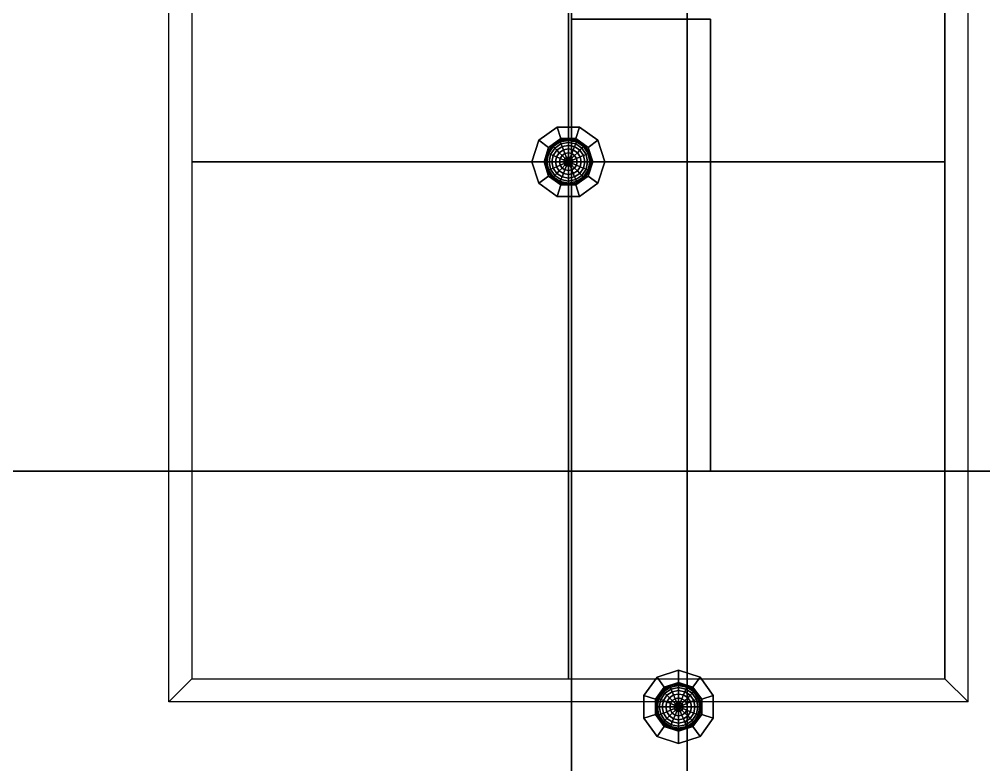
# Model space of a CAD drawing. Header units: millimetres. Extents: x 116.8 to 135.8, y -35.1 to -13.1.
# Drawn here: x 120.151 to 122.233, y -33.274 to -31.665 of the extents above; entities that cross this region are included whole.
import ezdxf

# ---------------------------------------------------------------- set-up
doc = ezdxf.new("R2010")
doc.units = ezdxf.units.MM
for name, color, linetype in [('controsoffitto', 41, 'Continuous'), ('cromato', 251, 'Continuous'), ('lampada', 2, 'Continuous'), ('pavimento_esterno', 2, 'Continuous'), ('pavimento_terrazza', 7, 'Continuous'), ('pergola', 23, 'Continuous'), ('soffitto', 41, 'Continuous')]:
    doc.layers.add(name, color=color, linetype=linetype)

msp = doc.modelspace()

# ---------------------------------------------------------------- linework, layer by layer
at = {"layer": 'controsoffitto'}
for points in [[(120.4737, -28.5751, 2.7), (120.5237, -28.6251, 2.6), (120.5237, -33.0882, 2.6), (120.4737, -33.1382, 2.7)], [(122.1991, -28.5751, 2.7), (122.1491, -28.6251, 2.6), (122.1491, -33.0882, 2.6), (122.1991, -33.1382, 2.7)], [(121.3364, -31.9724, 2.6), (121.3364, -30.8566, 2.6), (120.5237, -30.8566, 2.6), (120.5237, -31.9724, 2.6)], [(122.1491, -31.9724, 2.6), (122.1491, -30.8566, 2.6), (121.3364, -30.8566, 2.6), (121.3364, -31.9724, 2.6)], [(121.3364, -33.0882, 2.6), (121.3364, -31.9724, 2.6), (120.5237, -31.9724, 2.6), (120.5237, -33.0882, 2.6)], [(122.1491, -33.0882, 2.6), (122.1491, -31.9724, 2.6), (121.3364, -31.9724, 2.6), (121.3364, -33.0882, 2.6)], [(120.4737, -33.1382, 2.7), (120.5237, -33.0882, 2.6), (122.1491, -33.0882, 2.6), (122.1991, -33.1382, 2.7)]]:
    msp.add_3dface(points, dxfattribs=at)
at = {"layer": 'cromato'}
for points in [[(121.2938, -31.9415, 2.6), (121.2725, -31.9261, 2.6), (121.312, -31.8974, 2.6), (121.3201, -31.9224, 2.6)], [(121.3201, -31.9224, 2.575), (121.312, -31.8974, 2.575), (121.2725, -31.9261, 2.575), (121.2938, -31.9415, 2.575)], [(121.312, -31.8974, 2.6), (121.2725, -31.9261, 2.6), (121.2725, -31.9261, 2.575), (121.312, -31.8974, 2.575)], [(121.3201, -31.9224, 2.6), (121.312, -31.8974, 2.6), (121.3607, -31.8974, 2.6), (121.3526, -31.9224, 2.6)], [(121.3526, -31.9224, 2.575), (121.3607, -31.8974, 2.575), (121.312, -31.8974, 2.575), (121.3201, -31.9224, 2.575)], [(121.3607, -31.8974, 2.6), (121.312, -31.8974, 2.6), (121.312, -31.8974, 2.575), (121.3607, -31.8974, 2.575)], [(121.3201, -31.9224, 2.6), (121.312, -31.8974, 2.6), (121.312, -31.8974, 2.575), (121.3201, -31.9224, 2.575)], [(121.3789, -31.9415, 2.6), (121.4001, -31.9261, 2.6), (121.3607, -31.8974, 2.6), (121.3526, -31.9224, 2.6)], [(121.3526, -31.9224, 2.575), (121.3607, -31.8974, 2.575), (121.4001, -31.9261, 2.575), (121.3789, -31.9415, 2.575)], [(121.3526, -31.9224, 2.6), (121.3607, -31.8974, 2.6), (121.3607, -31.8974, 2.575), (121.3526, -31.9224, 2.575)], [(121.3607, -31.8974, 2.6), (121.4001, -31.9261, 2.6), (121.4001, -31.9261, 2.575), (121.3607, -31.8974, 2.575)], [(121.2838, -31.9724, 2.6), (121.2575, -31.9724, 2.6), (121.2725, -31.9261, 2.6), (121.2938, -31.9415, 2.6)], [(121.2938, -31.9415, 2.575), (121.2725, -31.9261, 2.575), (121.2575, -31.9724, 2.575), (121.2838, -31.9724, 2.575)], [(121.2725, -31.9261, 2.6), (121.2575, -31.9724, 2.6), (121.2575, -31.9724, 2.575), (121.2725, -31.9261, 2.575)], [(121.2938, -31.9415, 2.6), (121.2725, -31.9261, 2.6), (121.2725, -31.9261, 2.575), (121.2938, -31.9415, 2.575)], [(121.2938, -31.9415, 2.575), (121.3201, -31.9224, 2.575), (121.3201, -31.9224, 2.6), (121.2938, -31.9415, 2.6)], [(121.3201, -31.9224, 2.575), (121.3526, -31.9224, 2.575), (121.3526, -31.9224, 2.6), (121.3201, -31.9224, 2.6)], [(121.3789, -31.9415, 2.575), (121.3526, -31.9224, 2.575), (121.3526, -31.9224, 2.6), (121.3789, -31.9415, 2.6)], [(121.3889, -31.9724, 2.6), (121.4152, -31.9724, 2.6), (121.4001, -31.9261, 2.6), (121.3789, -31.9415, 2.6)], [(121.3789, -31.9415, 2.575), (121.4001, -31.9261, 2.575), (121.4152, -31.9724, 2.575), (121.3889, -31.9724, 2.575)], [(121.4001, -31.9261, 2.6), (121.3789, -31.9415, 2.6), (121.3789, -31.9415, 2.575), (121.4001, -31.9261, 2.575)], [(121.4001, -31.9261, 2.6), (121.4152, -31.9724, 2.6), (121.4152, -31.9724, 2.575), (121.4001, -31.9261, 2.575)], [(121.2838, -31.9724, 2.575), (121.2938, -31.9415, 2.575), (121.2938, -31.9415, 2.6), (121.2838, -31.9724, 2.6)], [(121.3889, -31.9724, 2.575), (121.3789, -31.9415, 2.575), (121.3789, -31.9415, 2.6), (121.3889, -31.9724, 2.6)], [(121.2938, -32.0033, 2.6), (121.2725, -32.0188, 2.6), (121.2575, -31.9724, 2.6), (121.2838, -31.9724, 2.6)], [(121.2838, -31.9724, 2.575), (121.2575, -31.9724, 2.575), (121.2725, -32.0188, 2.575), (121.2938, -32.0033, 2.575)], [(121.2838, -31.9724, 2.6), (121.2575, -31.9724, 2.6), (121.2575, -31.9724, 2.575), (121.2838, -31.9724, 2.575)], [(121.2575, -31.9724, 2.6), (121.2725, -32.0188, 2.6), (121.2725, -32.0188, 2.575), (121.2575, -31.9724, 2.575)], [(121.2938, -32.0033, 2.575), (121.2838, -31.9724, 2.575), (121.2838, -31.9724, 2.6), (121.2938, -32.0033, 2.6)], [(121.3789, -32.0033, 2.6), (121.4001, -32.0188, 2.6), (121.4152, -31.9724, 2.6), (121.3889, -31.9724, 2.6)], [(121.3889, -31.9724, 2.575), (121.4152, -31.9724, 2.575), (121.4001, -32.0188, 2.575), (121.3789, -32.0033, 2.575)], [(121.3789, -32.0033, 2.575), (121.3889, -31.9724, 2.575), (121.3889, -31.9724, 2.6), (121.3789, -32.0033, 2.6)], [(121.4152, -31.9724, 2.6), (121.3889, -31.9724, 2.6), (121.3889, -31.9724, 2.575), (121.4152, -31.9724, 2.575)], [(121.4152, -31.9724, 2.6), (121.4001, -32.0188, 2.6), (121.4001, -32.0188, 2.575), (121.4152, -31.9724, 2.575)], [(121.2725, -32.0188, 2.6), (121.2938, -32.0033, 2.6), (121.2938, -32.0033, 2.575), (121.2725, -32.0188, 2.575)], [(121.3201, -32.0224, 2.6), (121.312, -32.0474, 2.6), (121.2725, -32.0188, 2.6), (121.2938, -32.0033, 2.6)], [(121.2938, -32.0033, 2.575), (121.2725, -32.0188, 2.575), (121.312, -32.0474, 2.575), (121.3201, -32.0224, 2.575)], [(121.2938, -32.0033, 2.6), (121.2725, -32.0188, 2.6), (121.2725, -32.0188, 2.575), (121.2938, -32.0033, 2.575)], [(121.2725, -32.0188, 2.6), (121.312, -32.0474, 2.6), (121.312, -32.0474, 2.575), (121.2725, -32.0188, 2.575)], [(121.3201, -32.0224, 2.575), (121.2938, -32.0033, 2.575), (121.2938, -32.0033, 2.6), (121.3201, -32.0224, 2.6)], [(121.3526, -32.0224, 2.6), (121.3607, -32.0474, 2.6), (121.4001, -32.0188, 2.6), (121.3789, -32.0033, 2.6)], [(121.3789, -32.0033, 2.575), (121.4001, -32.0188, 2.575), (121.3607, -32.0474, 2.575), (121.3526, -32.0224, 2.575)], [(121.3526, -32.0224, 2.575), (121.3789, -32.0033, 2.575), (121.3789, -32.0033, 2.6), (121.3526, -32.0224, 2.6)], [(121.4001, -32.0188, 2.6), (121.3607, -32.0474, 2.6), (121.3607, -32.0474, 2.575), (121.4001, -32.0188, 2.575)], [(121.3789, -32.0033, 2.6), (121.4001, -32.0188, 2.6), (121.4001, -32.0188, 2.575), (121.3789, -32.0033, 2.575)], [(121.3201, -32.0224, 2.6), (121.312, -32.0474, 2.6), (121.3607, -32.0474, 2.6), (121.3526, -32.0224, 2.6)], [(121.3526, -32.0224, 2.575), (121.3607, -32.0474, 2.575), (121.312, -32.0474, 2.575), (121.3201, -32.0224, 2.575)], [(121.312, -32.0474, 2.6), (121.3201, -32.0224, 2.6), (121.3201, -32.0224, 2.575), (121.312, -32.0474, 2.575)], [(121.3201, -32.0224, 2.575), (121.3526, -32.0224, 2.575), (121.3526, -32.0224, 2.6), (121.3201, -32.0224, 2.6)], [(121.3607, -32.0474, 2.6), (121.3526, -32.0224, 2.6), (121.3526, -32.0224, 2.575), (121.3607, -32.0474, 2.575)], [(121.3607, -32.0474, 2.6), (121.312, -32.0474, 2.6), (121.312, -32.0474, 2.575), (121.3607, -32.0474, 2.575)], [(121.5742, -33.0964, 5.7), (121.5742, -33.0701, 5.7), (121.5279, -33.0852, 5.7), (121.5433, -33.1064, 5.7)], [(121.5433, -33.1064, 5.675), (121.5279, -33.0852, 5.675), (121.5742, -33.0701, 5.675), (121.5742, -33.0964, 5.675)], [(121.5279, -33.0852, 5.7), (121.5742, -33.0701, 5.7), (121.5742, -33.0701, 5.675), (121.5279, -33.0852, 5.675)], [(121.6051, -33.1064, 5.7), (121.6206, -33.0852, 5.7), (121.5742, -33.0701, 5.7), (121.5742, -33.0964, 5.7)], [(121.5742, -33.0964, 5.675), (121.5742, -33.0701, 5.675), (121.6206, -33.0852, 5.675), (121.6051, -33.1064, 5.675)], [(121.5742, -33.0964, 5.7), (121.5742, -33.0701, 5.7), (121.5742, -33.0701, 5.675), (121.5742, -33.0964, 5.675)], [(121.5742, -33.0701, 5.7), (121.6206, -33.0852, 5.7), (121.6206, -33.0852, 5.675), (121.5742, -33.0701, 5.675)], [(121.5742, -33.0701, 5.7), (121.5742, -33.0964, 5.7), (121.5742, -33.0964, 5.675), (121.5742, -33.0701, 5.675)], [(121.5433, -33.1064, 5.7), (121.5279, -33.0852, 5.7), (121.4992, -33.1246, 5.7), (121.5242, -33.1327, 5.7)], [(121.5242, -33.1327, 5.675), (121.4992, -33.1246, 5.675), (121.5279, -33.0852, 5.675), (121.5433, -33.1064, 5.675)], [(121.4992, -33.1246, 5.7), (121.5279, -33.0852, 5.7), (121.5279, -33.0852, 5.675), (121.4992, -33.1246, 5.675)], [(121.5279, -33.0852, 5.7), (121.5433, -33.1064, 5.7), (121.5433, -33.1064, 5.675), (121.5279, -33.0852, 5.675)], [(121.5742, -33.0964, 5.675), (121.5433, -33.1064, 5.675), (121.5433, -33.1064, 5.7), (121.5742, -33.0964, 5.7)], [(121.6051, -33.1064, 5.675), (121.5742, -33.0964, 5.675), (121.5742, -33.0964, 5.7), (121.6051, -33.1064, 5.7)], [(121.6242, -33.1327, 5.7), (121.6492, -33.1246, 5.7), (121.6206, -33.0852, 5.7), (121.6051, -33.1064, 5.7)], [(121.6051, -33.1064, 5.675), (121.6206, -33.0852, 5.675), (121.6492, -33.1246, 5.675), (121.6242, -33.1327, 5.675)], [(121.6051, -33.1064, 5.7), (121.6206, -33.0852, 5.7), (121.6206, -33.0852, 5.675), (121.6051, -33.1064, 5.675)], [(121.6206, -33.0852, 5.7), (121.6492, -33.1246, 5.7), (121.6492, -33.1246, 5.675), (121.6206, -33.0852, 5.675)], [(121.5433, -33.1064, 5.675), (121.5242, -33.1327, 5.675), (121.5242, -33.1327, 5.7), (121.5433, -33.1064, 5.7)], [(121.6242, -33.1327, 5.675), (121.6051, -33.1064, 5.675), (121.6051, -33.1064, 5.7), (121.6242, -33.1327, 5.7)], [(121.5242, -33.1652, 5.7), (121.4992, -33.1733, 5.7), (121.4992, -33.1246, 5.7), (121.5242, -33.1327, 5.7)], [(121.5242, -33.1327, 5.675), (121.4992, -33.1246, 5.675), (121.4992, -33.1733, 5.675), (121.5242, -33.1652, 5.675)], [(121.5242, -33.1327, 5.7), (121.4992, -33.1246, 5.7), (121.4992, -33.1246, 5.675), (121.5242, -33.1327, 5.675)], [(121.4992, -33.1246, 5.7), (121.4992, -33.1733, 5.7), (121.4992, -33.1733, 5.675), (121.4992, -33.1246, 5.675)], [(121.5242, -33.1652, 5.675), (121.5242, -33.1327, 5.675), (121.5242, -33.1327, 5.7), (121.5242, -33.1652, 5.7)], [(121.6242, -33.1652, 5.7), (121.6492, -33.1733, 5.7), (121.6492, -33.1246, 5.7), (121.6242, -33.1327, 5.7)], [(121.6242, -33.1327, 5.675), (121.6492, -33.1246, 5.675), (121.6492, -33.1733, 5.675), (121.6242, -33.1652, 5.675)], [(121.6492, -33.1246, 5.7), (121.6242, -33.1327, 5.7), (121.6242, -33.1327, 5.675), (121.6492, -33.1246, 5.675)], [(121.6242, -33.1652, 5.675), (121.6242, -33.1327, 5.675), (121.6242, -33.1327, 5.7), (121.6242, -33.1652, 5.7)], [(121.6492, -33.1246, 5.7), (121.6492, -33.1733, 5.7), (121.6492, -33.1733, 5.675), (121.6492, -33.1246, 5.675)], [(121.5433, -33.1915, 5.7), (121.5279, -33.2127, 5.7), (121.4992, -33.1733, 5.7), (121.5242, -33.1652, 5.7)], [(121.5242, -33.1652, 5.675), (121.4992, -33.1733, 5.675), (121.5279, -33.2127, 5.675), (121.5433, -33.1915, 5.675)], [(121.5242, -33.1652, 5.7), (121.4992, -33.1733, 5.7), (121.4992, -33.1733, 5.675), (121.5242, -33.1652, 5.675)], [(121.5433, -33.1915, 5.675), (121.5242, -33.1652, 5.675), (121.5242, -33.1652, 5.7), (121.5433, -33.1915, 5.7)], [(121.6242, -33.1652, 5.7), (121.6492, -33.1733, 5.7), (121.6206, -33.2127, 5.7), (121.6051, -33.1915, 5.7)], [(121.6051, -33.1915, 5.675), (121.6206, -33.2127, 5.675), (121.6492, -33.1733, 5.675), (121.6242, -33.1652, 5.675)], [(121.6242, -33.1652, 5.675), (121.6051, -33.1915, 5.675), (121.6051, -33.1915, 5.7), (121.6242, -33.1652, 5.7)], [(121.6492, -33.1733, 5.7), (121.6242, -33.1652, 5.7), (121.6242, -33.1652, 5.675), (121.6492, -33.1733, 5.675)], [(121.4992, -33.1733, 5.7), (121.5279, -33.2127, 5.7), (121.5279, -33.2127, 5.675), (121.4992, -33.1733, 5.675)], [(121.6206, -33.2127, 5.7), (121.6492, -33.1733, 5.7), (121.6492, -33.1733, 5.675), (121.6206, -33.2127, 5.675)], [(121.5742, -33.2015, 5.7), (121.5742, -33.2278, 5.7), (121.5279, -33.2127, 5.7), (121.5433, -33.1915, 5.7)], [(121.5433, -33.1915, 5.675), (121.5279, -33.2127, 5.675), (121.5742, -33.2278, 5.675), (121.5742, -33.2015, 5.675)], [(121.5433, -33.1915, 5.7), (121.5279, -33.2127, 5.7), (121.5279, -33.2127, 5.675), (121.5433, -33.1915, 5.675)], [(121.5742, -33.2015, 5.675), (121.5433, -33.1915, 5.675), (121.5433, -33.1915, 5.7), (121.5742, -33.2015, 5.7)], [(121.6051, -33.1915, 5.7), (121.6206, -33.2127, 5.7), (121.5742, -33.2278, 5.7), (121.5742, -33.2015, 5.7)], [(121.5742, -33.2015, 5.675), (121.5742, -33.2278, 5.675), (121.6206, -33.2127, 5.675), (121.6051, -33.1915, 5.675)], [(121.6051, -33.1915, 5.675), (121.5742, -33.2015, 5.675), (121.5742, -33.2015, 5.7), (121.6051, -33.1915, 5.7)], [(121.5742, -33.2278, 5.7), (121.5742, -33.2015, 5.7), (121.5742, -33.2015, 5.675), (121.5742, -33.2278, 5.675)], [(121.5742, -33.2015, 5.7), (121.5742, -33.2278, 5.7), (121.5742, -33.2278, 5.675), (121.5742, -33.2015, 5.675)], [(121.6051, -33.1915, 5.7), (121.6206, -33.2127, 5.7), (121.6206, -33.2127, 5.675), (121.6051, -33.1915, 5.675)], [(121.5279, -33.2127, 5.7), (121.5742, -33.2278, 5.7), (121.5742, -33.2278, 5.675), (121.5279, -33.2127, 5.675)], [(121.5742, -33.2278, 5.7), (121.6206, -33.2127, 5.7), (121.6206, -33.2127, 5.675), (121.5742, -33.2278, 5.675)]]:
    msp.add_3dface(points, dxfattribs=at)
at = {"layer": 'lampada'}
for points in [[(121.291, -31.9536, 2.5652), (121.3017, -31.9377, 2.5652), (121.301, -31.9371, 2.575), (121.2901, -31.9533, 2.575)], [(121.3017, -31.9377, 2.5652), (121.3176, -31.9271, 2.5652), (121.3172, -31.9262, 2.575), (121.301, -31.9371, 2.575)], [(121.3037, -31.9398, 2.5559), (121.3187, -31.9297, 2.5559), (121.3176, -31.9271, 2.5652), (121.3017, -31.9377, 2.5652)], [(121.3069, -31.943, 2.5472), (121.3204, -31.934, 2.5472), (121.3187, -31.9297, 2.5559), (121.3037, -31.9398, 2.5559)], [(121.3113, -31.9474, 2.5396), (121.3228, -31.9398, 2.5396), (121.3204, -31.934, 2.5472), (121.3069, -31.943, 2.5472)], [(121.3176, -31.9271, 2.5652), (121.3363, -31.9234, 2.5652), (121.3363, -31.9224, 2.575), (121.3172, -31.9262, 2.575)], [(121.3187, -31.9297, 2.5559), (121.3363, -31.9262, 2.5559), (121.3363, -31.9234, 2.5652), (121.3176, -31.9271, 2.5652)], [(121.3204, -31.934, 2.5472), (121.3363, -31.9308, 2.5472), (121.3363, -31.9262, 2.5559), (121.3187, -31.9297, 2.5559)], [(121.3228, -31.9398, 2.5396), (121.3363, -31.9371, 2.5396), (121.3363, -31.9308, 2.5472), (121.3204, -31.934, 2.5472)], [(121.3257, -31.9468, 2.5334), (121.3363, -31.9446, 2.5334), (121.3363, -31.9371, 2.5396), (121.3228, -31.9398, 2.5396)], [(121.3363, -31.9234, 2.5652), (121.3551, -31.9271, 2.5652), (121.3555, -31.9262, 2.575), (121.3363, -31.9224, 2.575)], [(121.3363, -31.9262, 2.5559), (121.354, -31.9297, 2.5559), (121.3551, -31.9271, 2.5652), (121.3363, -31.9234, 2.5652)], [(121.3363, -31.9308, 2.5472), (121.3522, -31.934, 2.5472), (121.354, -31.9297, 2.5559), (121.3363, -31.9262, 2.5559)], [(121.3363, -31.9371, 2.5396), (121.3499, -31.9398, 2.5396), (121.3522, -31.934, 2.5472), (121.3363, -31.9308, 2.5472)], [(121.3363, -31.9446, 2.5334), (121.347, -31.9468, 2.5334), (121.3499, -31.9398, 2.5396), (121.3363, -31.9371, 2.5396)], [(121.3499, -31.9398, 2.5396), (121.3613, -31.9474, 2.5396), (121.3657, -31.943, 2.5472), (121.3522, -31.934, 2.5472)], [(121.3522, -31.934, 2.5472), (121.3657, -31.943, 2.5472), (121.369, -31.9398, 2.5559), (121.354, -31.9297, 2.5559)], [(121.354, -31.9297, 2.5559), (121.369, -31.9398, 2.5559), (121.371, -31.9377, 2.5652), (121.3551, -31.9271, 2.5652)], [(121.3551, -31.9271, 2.5652), (121.371, -31.9377, 2.5652), (121.3717, -31.9371, 2.575), (121.3555, -31.9262, 2.575)], [(121.371, -31.9377, 2.5652), (121.3816, -31.9536, 2.5652), (121.3825, -31.9533, 2.575), (121.3717, -31.9371, 2.575)], [(121.2873, -31.9724, 2.5652), (121.291, -31.9536, 2.5652), (121.2901, -31.9533, 2.575), (121.2863, -31.9724, 2.575)], [(121.2901, -31.9724, 2.5559), (121.2937, -31.9547, 2.5559), (121.291, -31.9536, 2.5652), (121.2873, -31.9724, 2.5652)], [(121.2948, -31.9724, 2.5472), (121.2979, -31.9565, 2.5472), (121.2937, -31.9547, 2.5559), (121.2901, -31.9724, 2.5559)], [(121.2937, -31.9547, 2.5559), (121.3037, -31.9398, 2.5559), (121.3017, -31.9377, 2.5652), (121.291, -31.9536, 2.5652)], [(121.2979, -31.9565, 2.5472), (121.3069, -31.943, 2.5472), (121.3037, -31.9398, 2.5559), (121.2937, -31.9547, 2.5559)], [(121.301, -31.9724, 2.5396), (121.3037, -31.9589, 2.5396), (121.2979, -31.9565, 2.5472), (121.2948, -31.9724, 2.5472)], [(121.3037, -31.9589, 2.5396), (121.3113, -31.9474, 2.5396), (121.3069, -31.943, 2.5472), (121.2979, -31.9565, 2.5472)], [(121.3107, -31.9618, 2.5334), (121.3167, -31.9528, 2.5334), (121.3113, -31.9474, 2.5396), (121.3037, -31.9589, 2.5396)], [(121.3187, -31.9651, 2.5288), (121.3228, -31.9589, 2.5288), (121.3167, -31.9528, 2.5334), (121.3107, -31.9618, 2.5334)], [(121.3167, -31.9528, 2.5334), (121.3257, -31.9468, 2.5334), (121.3228, -31.9398, 2.5396), (121.3113, -31.9474, 2.5396)], [(121.3228, -31.9589, 2.5288), (121.329, -31.9547, 2.5288), (121.3257, -31.9468, 2.5334), (121.3167, -31.9528, 2.5334)], [(121.3294, -31.9655, 2.526), (121.3326, -31.9634, 2.526), (121.329, -31.9547, 2.5288), (121.3228, -31.9589, 2.5288)], [(121.329, -31.9547, 2.5288), (121.3363, -31.9533, 2.5288), (121.3363, -31.9446, 2.5334), (121.3257, -31.9468, 2.5334)], [(121.3326, -31.9634, 2.526), (121.3363, -31.9627, 2.526), (121.3363, -31.9533, 2.5288), (121.329, -31.9547, 2.5288)], [(121.3363, -31.9533, 2.5288), (121.3437, -31.9547, 2.5288), (121.347, -31.9468, 2.5334), (121.3363, -31.9446, 2.5334)], [(121.3363, -31.9627, 2.526), (121.3401, -31.9634, 2.526), (121.3437, -31.9547, 2.5288), (121.3363, -31.9533, 2.5288)], [(121.3401, -31.9634, 2.526), (121.3432, -31.9655, 2.526), (121.3499, -31.9589, 2.5288), (121.3437, -31.9547, 2.5288)], [(121.3437, -31.9547, 2.5288), (121.3499, -31.9589, 2.5288), (121.356, -31.9528, 2.5334), (121.347, -31.9468, 2.5334)], [(121.347, -31.9468, 2.5334), (121.356, -31.9528, 2.5334), (121.3613, -31.9474, 2.5396), (121.3499, -31.9398, 2.5396)], [(121.3499, -31.9589, 2.5288), (121.354, -31.9651, 2.5288), (121.362, -31.9618, 2.5334), (121.356, -31.9528, 2.5334)], [(121.356, -31.9528, 2.5334), (121.362, -31.9618, 2.5334), (121.369, -31.9589, 2.5396), (121.3613, -31.9474, 2.5396)], [(121.3613, -31.9474, 2.5396), (121.369, -31.9589, 2.5396), (121.3747, -31.9565, 2.5472), (121.3657, -31.943, 2.5472)], [(121.3657, -31.943, 2.5472), (121.3747, -31.9565, 2.5472), (121.379, -31.9547, 2.5559), (121.369, -31.9398, 2.5559)], [(121.369, -31.9398, 2.5559), (121.379, -31.9547, 2.5559), (121.3816, -31.9536, 2.5652), (121.371, -31.9377, 2.5652)], [(121.369, -31.9589, 2.5396), (121.3717, -31.9724, 2.5396), (121.3779, -31.9724, 2.5472), (121.3747, -31.9565, 2.5472)], [(121.3747, -31.9565, 2.5472), (121.3779, -31.9724, 2.5472), (121.3825, -31.9724, 2.5559), (121.379, -31.9547, 2.5559)], [(121.379, -31.9547, 2.5559), (121.3825, -31.9724, 2.5559), (121.3854, -31.9724, 2.5652), (121.3816, -31.9536, 2.5652)], [(121.3816, -31.9536, 2.5652), (121.3854, -31.9724, 2.5652), (121.3863, -31.9724, 2.575), (121.3825, -31.9533, 2.575)], [(121.291, -31.9912, 2.5652), (121.2873, -31.9724, 2.5652), (121.2863, -31.9724, 2.575), (121.2901, -31.9915, 2.575)], [(121.2937, -31.9901, 2.5559), (121.2901, -31.9724, 2.5559), (121.2873, -31.9724, 2.5652), (121.291, -31.9912, 2.5652)], [(121.2979, -31.9883, 2.5472), (121.2948, -31.9724, 2.5472), (121.2901, -31.9724, 2.5559), (121.2937, -31.9901, 2.5559)], [(121.3037, -31.9859, 2.5396), (121.301, -31.9724, 2.5396), (121.2948, -31.9724, 2.5472), (121.2979, -31.9883, 2.5472)], [(121.3086, -31.9724, 2.5334), (121.3107, -31.9618, 2.5334), (121.3037, -31.9589, 2.5396), (121.301, -31.9724, 2.5396)], [(121.3107, -31.983, 2.5334), (121.3086, -31.9724, 2.5334), (121.301, -31.9724, 2.5396), (121.3037, -31.9859, 2.5396)], [(121.3172, -31.9724, 2.5288), (121.3187, -31.9651, 2.5288), (121.3107, -31.9618, 2.5334), (121.3086, -31.9724, 2.5334)], [(121.3187, -31.9797, 2.5288), (121.3172, -31.9724, 2.5288), (121.3086, -31.9724, 2.5334), (121.3107, -31.983, 2.5334)], [(121.3266, -31.9724, 2.526), (121.3273, -31.9687, 2.526), (121.3187, -31.9651, 2.5288), (121.3172, -31.9724, 2.5288)], [(121.3273, -31.9761, 2.526), (121.3266, -31.9724, 2.526), (121.3172, -31.9724, 2.5288), (121.3187, -31.9797, 2.5288)], [(121.3273, -31.9687, 2.526), (121.3294, -31.9655, 2.526), (121.3228, -31.9589, 2.5288), (121.3187, -31.9651, 2.5288)], [(121.3294, -31.9793, 2.526), (121.3273, -31.9761, 2.526), (121.3187, -31.9797, 2.5288), (121.3228, -31.9859, 2.5288)], [(121.3363, -31.9724, 2.525), (121.3363, -31.9724, 2.525), (121.3273, -31.9687, 2.526), (121.3266, -31.9724, 2.526)], [(121.3363, -31.9724, 2.525), (121.3363, -31.9724, 2.525), (121.3266, -31.9724, 2.526), (121.3273, -31.9761, 2.526)], [(121.3363, -31.9724, 2.525), (121.3363, -31.9724, 2.525), (121.3294, -31.9655, 2.526), (121.3273, -31.9687, 2.526)], [(121.3363, -31.9724, 2.525), (121.3363, -31.9724, 2.525), (121.3273, -31.9761, 2.526), (121.3294, -31.9793, 2.526)], [(121.3363, -31.9724, 2.525), (121.3363, -31.9724, 2.525), (121.3326, -31.9634, 2.526), (121.3294, -31.9655, 2.526)], [(121.3363, -31.9724, 2.525), (121.3363, -31.9724, 2.525), (121.3294, -31.9793, 2.526), (121.3326, -31.9814, 2.526)], [(121.3363, -31.9724, 2.525), (121.3363, -31.9724, 2.525), (121.3363, -31.9627, 2.526), (121.3326, -31.9634, 2.526)], [(121.3363, -31.9724, 2.525), (121.3363, -31.9724, 2.525), (121.3326, -31.9814, 2.526), (121.3363, -31.9822, 2.526)], [(121.3363, -31.9724, 2.525), (121.3363, -31.9724, 2.525), (121.3401, -31.9634, 2.526), (121.3363, -31.9627, 2.526)], [(121.3363, -31.9724, 2.525), (121.3363, -31.9724, 2.525), (121.3432, -31.9655, 2.526), (121.3401, -31.9634, 2.526)], [(121.3363, -31.9724, 2.525), (121.3363, -31.9724, 2.525), (121.3453, -31.9687, 2.526), (121.3432, -31.9655, 2.526)], [(121.3363, -31.9724, 2.525), (121.3363, -31.9724, 2.525), (121.3461, -31.9724, 2.526), (121.3453, -31.9687, 2.526)], [(121.3363, -31.9724, 2.525), (121.3363, -31.9724, 2.525), (121.3453, -31.9761, 2.526), (121.3461, -31.9724, 2.526)], [(121.3363, -31.9724, 2.525), (121.3363, -31.9724, 2.525), (121.3432, -31.9793, 2.526), (121.3453, -31.9761, 2.526)], [(121.3363, -31.9724, 2.525), (121.3363, -31.9724, 2.525), (121.3401, -31.9814, 2.526), (121.3432, -31.9793, 2.526)], [(121.3363, -31.9724, 2.525), (121.3363, -31.9724, 2.525), (121.3363, -31.9822, 2.526), (121.3401, -31.9814, 2.526)], [(121.3432, -31.9655, 2.526), (121.3453, -31.9687, 2.526), (121.354, -31.9651, 2.5288), (121.3499, -31.9589, 2.5288)], [(121.3453, -31.9761, 2.526), (121.3432, -31.9793, 2.526), (121.3499, -31.9859, 2.5288), (121.354, -31.9797, 2.5288)], [(121.3453, -31.9687, 2.526), (121.3461, -31.9724, 2.526), (121.3555, -31.9724, 2.5288), (121.354, -31.9651, 2.5288)], [(121.3461, -31.9724, 2.526), (121.3453, -31.9761, 2.526), (121.354, -31.9797, 2.5288), (121.3555, -31.9724, 2.5288)], [(121.354, -31.9651, 2.5288), (121.3555, -31.9724, 2.5288), (121.3641, -31.9724, 2.5334), (121.362, -31.9618, 2.5334)], [(121.3555, -31.9724, 2.5288), (121.354, -31.9797, 2.5288), (121.362, -31.983, 2.5334), (121.3641, -31.9724, 2.5334)], [(121.362, -31.9618, 2.5334), (121.3641, -31.9724, 2.5334), (121.3717, -31.9724, 2.5396), (121.369, -31.9589, 2.5396)], [(121.3641, -31.9724, 2.5334), (121.362, -31.983, 2.5334), (121.369, -31.9859, 2.5396), (121.3717, -31.9724, 2.5396)], [(121.3717, -31.9724, 2.5396), (121.369, -31.9859, 2.5396), (121.3747, -31.9883, 2.5472), (121.3779, -31.9724, 2.5472)], [(121.3779, -31.9724, 2.5472), (121.3747, -31.9883, 2.5472), (121.379, -31.9901, 2.5559), (121.3825, -31.9724, 2.5559)], [(121.3825, -31.9724, 2.5559), (121.379, -31.9901, 2.5559), (121.3816, -31.9912, 2.5652), (121.3854, -31.9724, 2.5652)], [(121.3854, -31.9724, 2.5652), (121.3816, -31.9912, 2.5652), (121.3825, -31.9915, 2.575), (121.3863, -31.9724, 2.575)], [(121.3017, -32.0071, 2.5652), (121.291, -31.9912, 2.5652), (121.2901, -31.9915, 2.575), (121.301, -32.0078, 2.575)], [(121.3037, -32.0051, 2.5559), (121.2937, -31.9901, 2.5559), (121.291, -31.9912, 2.5652), (121.3017, -32.0071, 2.5652)], [(121.3069, -32.0018, 2.5472), (121.2979, -31.9883, 2.5472), (121.2937, -31.9901, 2.5559), (121.3037, -32.0051, 2.5559)], [(121.3113, -31.9974, 2.5396), (121.3037, -31.9859, 2.5396), (121.2979, -31.9883, 2.5472), (121.3069, -32.0018, 2.5472)], [(121.3167, -31.9921, 2.5334), (121.3107, -31.983, 2.5334), (121.3037, -31.9859, 2.5396), (121.3113, -31.9974, 2.5396)], [(121.3228, -32.0051, 2.5396), (121.3113, -31.9974, 2.5396), (121.3069, -32.0018, 2.5472), (121.3204, -32.0108, 2.5472)], [(121.3228, -31.9859, 2.5288), (121.3187, -31.9797, 2.5288), (121.3107, -31.983, 2.5334), (121.3167, -31.9921, 2.5334)], [(121.3257, -31.9981, 2.5334), (121.3167, -31.9921, 2.5334), (121.3113, -31.9974, 2.5396), (121.3228, -32.0051, 2.5396)], [(121.329, -31.9901, 2.5288), (121.3228, -31.9859, 2.5288), (121.3167, -31.9921, 2.5334), (121.3257, -31.9981, 2.5334)], [(121.3326, -31.9814, 2.526), (121.3294, -31.9793, 2.526), (121.3228, -31.9859, 2.5288), (121.329, -31.9901, 2.5288)], [(121.3363, -32.0002, 2.5334), (121.3257, -31.9981, 2.5334), (121.3228, -32.0051, 2.5396), (121.3363, -32.0078, 2.5396)], [(121.3363, -31.9915, 2.5288), (121.329, -31.9901, 2.5288), (121.3257, -31.9981, 2.5334), (121.3363, -32.0002, 2.5334)], [(121.3363, -31.9822, 2.526), (121.3326, -31.9814, 2.526), (121.329, -31.9901, 2.5288), (121.3363, -31.9915, 2.5288)], [(121.3401, -31.9814, 2.526), (121.3363, -31.9822, 2.526), (121.3363, -31.9915, 2.5288), (121.3437, -31.9901, 2.5288)], [(121.3437, -31.9901, 2.5288), (121.3363, -31.9915, 2.5288), (121.3363, -32.0002, 2.5334), (121.347, -31.9981, 2.5334)], [(121.347, -31.9981, 2.5334), (121.3363, -32.0002, 2.5334), (121.3363, -32.0078, 2.5396), (121.3499, -32.0051, 2.5396)], [(121.3432, -31.9793, 2.526), (121.3401, -31.9814, 2.526), (121.3437, -31.9901, 2.5288), (121.3499, -31.9859, 2.5288)], [(121.3499, -31.9859, 2.5288), (121.3437, -31.9901, 2.5288), (121.347, -31.9981, 2.5334), (121.356, -31.9921, 2.5334)], [(121.356, -31.9921, 2.5334), (121.347, -31.9981, 2.5334), (121.3499, -32.0051, 2.5396), (121.3613, -31.9974, 2.5396)], [(121.354, -31.9797, 2.5288), (121.3499, -31.9859, 2.5288), (121.356, -31.9921, 2.5334), (121.362, -31.983, 2.5334)], [(121.3613, -31.9974, 2.5396), (121.3499, -32.0051, 2.5396), (121.3522, -32.0108, 2.5472), (121.3657, -32.0018, 2.5472)], [(121.362, -31.983, 2.5334), (121.356, -31.9921, 2.5334), (121.3613, -31.9974, 2.5396), (121.369, -31.9859, 2.5396)], [(121.369, -31.9859, 2.5396), (121.3613, -31.9974, 2.5396), (121.3657, -32.0018, 2.5472), (121.3747, -31.9883, 2.5472)], [(121.3747, -31.9883, 2.5472), (121.3657, -32.0018, 2.5472), (121.369, -32.0051, 2.5559), (121.379, -31.9901, 2.5559)], [(121.379, -31.9901, 2.5559), (121.369, -32.0051, 2.5559), (121.371, -32.0071, 2.5652), (121.3816, -31.9912, 2.5652)], [(121.3816, -31.9912, 2.5652), (121.371, -32.0071, 2.5652), (121.3717, -32.0078, 2.575), (121.3825, -31.9915, 2.575)], [(121.3176, -32.0177, 2.5652), (121.3017, -32.0071, 2.5652), (121.301, -32.0078, 2.575), (121.3172, -32.0186, 2.575)], [(121.3187, -32.0151, 2.5559), (121.3037, -32.0051, 2.5559), (121.3017, -32.0071, 2.5652), (121.3176, -32.0177, 2.5652)], [(121.3204, -32.0108, 2.5472), (121.3069, -32.0018, 2.5472), (121.3037, -32.0051, 2.5559), (121.3187, -32.0151, 2.5559)], [(121.3363, -32.0215, 2.5652), (121.3176, -32.0177, 2.5652), (121.3172, -32.0186, 2.575), (121.3363, -32.0224, 2.575)], [(121.3363, -32.0186, 2.5559), (121.3187, -32.0151, 2.5559), (121.3176, -32.0177, 2.5652), (121.3363, -32.0215, 2.5652)], [(121.3363, -32.014, 2.5472), (121.3204, -32.0108, 2.5472), (121.3187, -32.0151, 2.5559), (121.3363, -32.0186, 2.5559)], [(121.3363, -32.0078, 2.5396), (121.3228, -32.0051, 2.5396), (121.3204, -32.0108, 2.5472), (121.3363, -32.014, 2.5472)], [(121.3499, -32.0051, 2.5396), (121.3363, -32.0078, 2.5396), (121.3363, -32.014, 2.5472), (121.3522, -32.0108, 2.5472)], [(121.3522, -32.0108, 2.5472), (121.3363, -32.014, 2.5472), (121.3363, -32.0186, 2.5559), (121.354, -32.0151, 2.5559)], [(121.354, -32.0151, 2.5559), (121.3363, -32.0186, 2.5559), (121.3363, -32.0215, 2.5652), (121.3551, -32.0177, 2.5652)], [(121.3551, -32.0177, 2.5652), (121.3363, -32.0215, 2.5652), (121.3363, -32.0224, 2.575), (121.3555, -32.0186, 2.575)], [(121.3657, -32.0018, 2.5472), (121.3522, -32.0108, 2.5472), (121.354, -32.0151, 2.5559), (121.369, -32.0051, 2.5559)], [(121.369, -32.0051, 2.5559), (121.354, -32.0151, 2.5559), (121.3551, -32.0177, 2.5652), (121.371, -32.0071, 2.5652)], [(121.371, -32.0071, 2.5652), (121.3551, -32.0177, 2.5652), (121.3555, -32.0186, 2.575), (121.3717, -32.0078, 2.575)], [(121.5396, -33.1143, 5.6652), (121.5555, -33.1036, 5.6652), (121.5551, -33.1028, 5.675), (121.5389, -33.1136, 5.675)], [(121.5555, -33.1036, 5.6652), (121.5742, -33.0999, 5.6652), (121.5742, -33.0989, 5.675), (121.5551, -33.1028, 5.675)], [(121.5566, -33.1063, 5.6559), (121.5742, -33.1028, 5.6559), (121.5742, -33.0999, 5.6652), (121.5555, -33.1036, 5.6652)], [(121.5583, -33.1105, 5.6472), (121.5742, -33.1074, 5.6472), (121.5742, -33.1028, 5.6559), (121.5566, -33.1063, 5.6559)], [(121.5742, -33.0999, 5.6652), (121.593, -33.1036, 5.6652), (121.5934, -33.1028, 5.675), (121.5742, -33.0989, 5.675)], [(121.5742, -33.1028, 5.6559), (121.5919, -33.1063, 5.6559), (121.593, -33.1036, 5.6652), (121.5742, -33.0999, 5.6652)], [(121.5742, -33.1074, 5.6472), (121.5902, -33.1105, 5.6472), (121.5919, -33.1063, 5.6559), (121.5742, -33.1028, 5.6559)], [(121.593, -33.1036, 5.6652), (121.6089, -33.1143, 5.6652), (121.6096, -33.1136, 5.675), (121.5934, -33.1028, 5.675)], [(121.5289, -33.1302, 5.6652), (121.5396, -33.1143, 5.6652), (121.5389, -33.1136, 5.675), (121.528, -33.1298, 5.675)], [(121.5316, -33.1313, 5.6559), (121.5416, -33.1163, 5.6559), (121.5396, -33.1143, 5.6652), (121.5289, -33.1302, 5.6652)], [(121.5358, -33.133, 5.6472), (121.5448, -33.1196, 5.6472), (121.5416, -33.1163, 5.6559), (121.5316, -33.1313, 5.6559)], [(121.5416, -33.1354, 5.6396), (121.5492, -33.1239, 5.6396), (121.5448, -33.1196, 5.6472), (121.5358, -33.133, 5.6472)], [(121.5416, -33.1163, 5.6559), (121.5566, -33.1063, 5.6559), (121.5555, -33.1036, 5.6652), (121.5396, -33.1143, 5.6652)], [(121.5448, -33.1196, 5.6472), (121.5583, -33.1105, 5.6472), (121.5566, -33.1063, 5.6559), (121.5416, -33.1163, 5.6559)], [(121.5486, -33.1383, 5.6334), (121.5546, -33.1293, 5.6334), (121.5492, -33.1239, 5.6396), (121.5416, -33.1354, 5.6396)], [(121.5492, -33.1239, 5.6396), (121.5607, -33.1163, 5.6396), (121.5583, -33.1105, 5.6472), (121.5448, -33.1196, 5.6472)], [(121.5546, -33.1293, 5.6334), (121.5636, -33.1233, 5.6334), (121.5607, -33.1163, 5.6396), (121.5492, -33.1239, 5.6396)], [(121.5607, -33.1354, 5.6288), (121.5669, -33.1313, 5.6288), (121.5636, -33.1233, 5.6334), (121.5546, -33.1293, 5.6334)], [(121.5607, -33.1163, 5.6396), (121.5742, -33.1136, 5.6396), (121.5742, -33.1074, 5.6472), (121.5583, -33.1105, 5.6472)], [(121.5636, -33.1233, 5.6334), (121.5742, -33.1212, 5.6334), (121.5742, -33.1136, 5.6396), (121.5607, -33.1163, 5.6396)], [(121.5669, -33.1313, 5.6288), (121.5742, -33.1298, 5.6288), (121.5742, -33.1212, 5.6334), (121.5636, -33.1233, 5.6334)], [(121.5742, -33.1136, 5.6396), (121.5878, -33.1163, 5.6396), (121.5902, -33.1105, 5.6472), (121.5742, -33.1074, 5.6472)], [(121.5742, -33.1212, 5.6334), (121.5849, -33.1233, 5.6334), (121.5878, -33.1163, 5.6396), (121.5742, -33.1136, 5.6396)], [(121.5742, -33.1298, 5.6288), (121.5816, -33.1313, 5.6288), (121.5849, -33.1233, 5.6334), (121.5742, -33.1212, 5.6334)], [(121.5816, -33.1313, 5.6288), (121.5878, -33.1354, 5.6288), (121.5939, -33.1293, 5.6334), (121.5849, -33.1233, 5.6334)], [(121.5849, -33.1233, 5.6334), (121.5939, -33.1293, 5.6334), (121.5992, -33.1239, 5.6396), (121.5878, -33.1163, 5.6396)], [(121.5878, -33.1163, 5.6396), (121.5992, -33.1239, 5.6396), (121.6036, -33.1196, 5.6472), (121.5902, -33.1105, 5.6472)], [(121.5902, -33.1105, 5.6472), (121.6036, -33.1196, 5.6472), (121.6069, -33.1163, 5.6559), (121.5919, -33.1063, 5.6559)], [(121.5919, -33.1063, 5.6559), (121.6069, -33.1163, 5.6559), (121.6089, -33.1143, 5.6652), (121.593, -33.1036, 5.6652)], [(121.5939, -33.1293, 5.6334), (121.5999, -33.1383, 5.6334), (121.6069, -33.1354, 5.6396), (121.5992, -33.1239, 5.6396)], [(121.5992, -33.1239, 5.6396), (121.6069, -33.1354, 5.6396), (121.6127, -33.133, 5.6472), (121.6036, -33.1196, 5.6472)], [(121.6036, -33.1196, 5.6472), (121.6127, -33.133, 5.6472), (121.6169, -33.1313, 5.6559), (121.6069, -33.1163, 5.6559)], [(121.6069, -33.1163, 5.6559), (121.6169, -33.1313, 5.6559), (121.6196, -33.1302, 5.6652), (121.6089, -33.1143, 5.6652)], [(121.6089, -33.1143, 5.6652), (121.6196, -33.1302, 5.6652), (121.6204, -33.1298, 5.675), (121.6096, -33.1136, 5.675)], [(121.5252, -33.1489, 5.6652), (121.5289, -33.1302, 5.6652), (121.528, -33.1298, 5.675), (121.5242, -33.1489, 5.675)], [(121.528, -33.1489, 5.6559), (121.5316, -33.1313, 5.6559), (121.5289, -33.1302, 5.6652), (121.5252, -33.1489, 5.6652)], [(121.5327, -33.1489, 5.6472), (121.5358, -33.133, 5.6472), (121.5316, -33.1313, 5.6559), (121.528, -33.1489, 5.6559)], [(121.5389, -33.1489, 5.6396), (121.5416, -33.1354, 5.6396), (121.5358, -33.133, 5.6472), (121.5327, -33.1489, 5.6472)], [(121.5465, -33.1489, 5.6334), (121.5486, -33.1383, 5.6334), (121.5416, -33.1354, 5.6396), (121.5389, -33.1489, 5.6396)], [(121.5551, -33.1489, 5.6288), (121.5566, -33.1416, 5.6288), (121.5486, -33.1383, 5.6334), (121.5465, -33.1489, 5.6334)], [(121.5566, -33.1416, 5.6288), (121.5607, -33.1354, 5.6288), (121.5546, -33.1293, 5.6334), (121.5486, -33.1383, 5.6334)], [(121.5645, -33.1489, 5.626), (121.5652, -33.1452, 5.626), (121.5566, -33.1416, 5.6288), (121.5551, -33.1489, 5.6288)], [(121.5652, -33.1452, 5.626), (121.5673, -33.1421, 5.626), (121.5607, -33.1354, 5.6288), (121.5566, -33.1416, 5.6288)], [(121.5673, -33.1421, 5.626), (121.5705, -33.1399, 5.626), (121.5669, -33.1313, 5.6288), (121.5607, -33.1354, 5.6288)], [(121.5742, -33.1489, 5.625), (121.5742, -33.1489, 5.625), (121.5673, -33.1421, 5.626), (121.5652, -33.1452, 5.626)], [(121.5705, -33.1399, 5.626), (121.5742, -33.1392, 5.626), (121.5742, -33.1298, 5.6288), (121.5669, -33.1313, 5.6288)], [(121.5742, -33.1489, 5.625), (121.5742, -33.1489, 5.625), (121.5705, -33.1399, 5.626), (121.5673, -33.1421, 5.626)], [(121.5742, -33.1489, 5.625), (121.5742, -33.1489, 5.625), (121.5742, -33.1392, 5.626), (121.5705, -33.1399, 5.626)], [(121.5742, -33.1392, 5.626), (121.578, -33.1399, 5.626), (121.5816, -33.1313, 5.6288), (121.5742, -33.1298, 5.6288)], [(121.5742, -33.1489, 5.625), (121.5742, -33.1489, 5.625), (121.578, -33.1399, 5.626), (121.5742, -33.1392, 5.626)], [(121.5742, -33.1489, 5.625), (121.5742, -33.1489, 5.625), (121.5811, -33.1421, 5.626), (121.578, -33.1399, 5.626)], [(121.5742, -33.1489, 5.625), (121.5742, -33.1489, 5.625), (121.5833, -33.1452, 5.626), (121.5811, -33.1421, 5.626)], [(121.578, -33.1399, 5.626), (121.5811, -33.1421, 5.626), (121.5878, -33.1354, 5.6288), (121.5816, -33.1313, 5.6288)], [(121.5811, -33.1421, 5.626), (121.5833, -33.1452, 5.626), (121.5919, -33.1416, 5.6288), (121.5878, -33.1354, 5.6288)], [(121.5833, -33.1452, 5.626), (121.584, -33.1489, 5.626), (121.5934, -33.1489, 5.6288), (121.5919, -33.1416, 5.6288)], [(121.5878, -33.1354, 5.6288), (121.5919, -33.1416, 5.6288), (121.5999, -33.1383, 5.6334), (121.5939, -33.1293, 5.6334)], [(121.5919, -33.1416, 5.6288), (121.5934, -33.1489, 5.6288), (121.602, -33.1489, 5.6334), (121.5999, -33.1383, 5.6334)], [(121.5999, -33.1383, 5.6334), (121.602, -33.1489, 5.6334), (121.6096, -33.1489, 5.6396), (121.6069, -33.1354, 5.6396)], [(121.6069, -33.1354, 5.6396), (121.6096, -33.1489, 5.6396), (121.6158, -33.1489, 5.6472), (121.6127, -33.133, 5.6472)], [(121.6127, -33.133, 5.6472), (121.6158, -33.1489, 5.6472), (121.6204, -33.1489, 5.6559), (121.6169, -33.1313, 5.6559)], [(121.6169, -33.1313, 5.6559), (121.6204, -33.1489, 5.6559), (121.6233, -33.1489, 5.6652), (121.6196, -33.1302, 5.6652)], [(121.6196, -33.1302, 5.6652), (121.6233, -33.1489, 5.6652), (121.6242, -33.1489, 5.675), (121.6204, -33.1298, 5.675)], [(121.5289, -33.1677, 5.6652), (121.5252, -33.1489, 5.6652), (121.5242, -33.1489, 5.675), (121.528, -33.1681, 5.675)], [(121.5316, -33.1666, 5.6559), (121.528, -33.1489, 5.6559), (121.5252, -33.1489, 5.6652), (121.5289, -33.1677, 5.6652)], [(121.5358, -33.1649, 5.6472), (121.5327, -33.1489, 5.6472), (121.528, -33.1489, 5.6559), (121.5316, -33.1666, 5.6559)], [(121.5448, -33.1783, 5.6472), (121.5358, -33.1649, 5.6472), (121.5316, -33.1666, 5.6559), (121.5416, -33.1816, 5.6559)], [(121.5416, -33.1625, 5.6396), (121.5389, -33.1489, 5.6396), (121.5327, -33.1489, 5.6472), (121.5358, -33.1649, 5.6472)], [(121.5492, -33.1739, 5.6396), (121.5416, -33.1625, 5.6396), (121.5358, -33.1649, 5.6472), (121.5448, -33.1783, 5.6472)], [(121.5486, -33.1596, 5.6334), (121.5465, -33.1489, 5.6334), (121.5389, -33.1489, 5.6396), (121.5416, -33.1625, 5.6396)], [(121.5546, -33.1686, 5.6334), (121.5486, -33.1596, 5.6334), (121.5416, -33.1625, 5.6396), (121.5492, -33.1739, 5.6396)], [(121.5566, -33.1563, 5.6288), (121.5551, -33.1489, 5.6288), (121.5465, -33.1489, 5.6334), (121.5486, -33.1596, 5.6334)], [(121.5607, -33.1625, 5.6288), (121.5566, -33.1563, 5.6288), (121.5486, -33.1596, 5.6334), (121.5546, -33.1686, 5.6334)], [(121.5669, -33.1666, 5.6288), (121.5607, -33.1625, 5.6288), (121.5546, -33.1686, 5.6334), (121.5636, -33.1746, 5.6334)], [(121.5652, -33.1527, 5.626), (121.5645, -33.1489, 5.626), (121.5551, -33.1489, 5.6288), (121.5566, -33.1563, 5.6288)], [(121.5673, -33.1558, 5.626), (121.5652, -33.1527, 5.626), (121.5566, -33.1563, 5.6288), (121.5607, -33.1625, 5.6288)], [(121.5705, -33.158, 5.626), (121.5673, -33.1558, 5.626), (121.5607, -33.1625, 5.6288), (121.5669, -33.1666, 5.6288)], [(121.5742, -33.1489, 5.625), (121.5742, -33.1489, 5.625), (121.5652, -33.1452, 5.626), (121.5645, -33.1489, 5.626)], [(121.5742, -33.1489, 5.625), (121.5742, -33.1489, 5.625), (121.5645, -33.1489, 5.626), (121.5652, -33.1527, 5.626)], [(121.5742, -33.1489, 5.625), (121.5742, -33.1489, 5.625), (121.5652, -33.1527, 5.626), (121.5673, -33.1558, 5.626)], [(121.5742, -33.1587, 5.626), (121.5705, -33.158, 5.626), (121.5669, -33.1666, 5.6288), (121.5742, -33.1681, 5.6288)], [(121.5742, -33.1489, 5.625), (121.5742, -33.1489, 5.625), (121.5673, -33.1558, 5.626), (121.5705, -33.158, 5.626)], [(121.5742, -33.1489, 5.625), (121.5742, -33.1489, 5.625), (121.5705, -33.158, 5.626), (121.5742, -33.1587, 5.626)], [(121.5742, -33.1489, 5.625), (121.5742, -33.1489, 5.625), (121.584, -33.1489, 5.626), (121.5833, -33.1452, 5.626)], [(121.5742, -33.1489, 5.625), (121.5742, -33.1489, 5.625), (121.5833, -33.1527, 5.626), (121.584, -33.1489, 5.626)], [(121.5742, -33.1489, 5.625), (121.5742, -33.1489, 5.625), (121.5811, -33.1558, 5.626), (121.5833, -33.1527, 5.626)], [(121.5742, -33.1489, 5.625), (121.5742, -33.1489, 5.625), (121.578, -33.158, 5.626), (121.5811, -33.1558, 5.626)], [(121.5742, -33.1489, 5.625), (121.5742, -33.1489, 5.625), (121.5742, -33.1587, 5.626), (121.578, -33.158, 5.626)], [(121.578, -33.158, 5.626), (121.5742, -33.1587, 5.626), (121.5742, -33.1681, 5.6288), (121.5816, -33.1666, 5.6288)], [(121.5811, -33.1558, 5.626), (121.578, -33.158, 5.626), (121.5816, -33.1666, 5.6288), (121.5878, -33.1625, 5.6288)], [(121.5833, -33.1527, 5.626), (121.5811, -33.1558, 5.626), (121.5878, -33.1625, 5.6288), (121.5919, -33.1563, 5.6288)], [(121.5878, -33.1625, 5.6288), (121.5816, -33.1666, 5.6288), (121.5849, -33.1746, 5.6334), (121.5939, -33.1686, 5.6334)], [(121.584, -33.1489, 5.626), (121.5833, -33.1527, 5.626), (121.5919, -33.1563, 5.6288), (121.5934, -33.1489, 5.6288)], [(121.5919, -33.1563, 5.6288), (121.5878, -33.1625, 5.6288), (121.5939, -33.1686, 5.6334), (121.5999, -33.1596, 5.6334)], [(121.5934, -33.1489, 5.6288), (121.5919, -33.1563, 5.6288), (121.5999, -33.1596, 5.6334), (121.602, -33.1489, 5.6334)], [(121.5999, -33.1596, 5.6334), (121.5939, -33.1686, 5.6334), (121.5992, -33.1739, 5.6396), (121.6069, -33.1625, 5.6396)], [(121.6069, -33.1625, 5.6396), (121.5992, -33.1739, 5.6396), (121.6036, -33.1783, 5.6472), (121.6127, -33.1649, 5.6472)], [(121.602, -33.1489, 5.6334), (121.5999, -33.1596, 5.6334), (121.6069, -33.1625, 5.6396), (121.6096, -33.1489, 5.6396)], [(121.6127, -33.1649, 5.6472), (121.6036, -33.1783, 5.6472), (121.6069, -33.1816, 5.6559), (121.6169, -33.1666, 5.6559)], [(121.6096, -33.1489, 5.6396), (121.6069, -33.1625, 5.6396), (121.6127, -33.1649, 5.6472), (121.6158, -33.1489, 5.6472)], [(121.6158, -33.1489, 5.6472), (121.6127, -33.1649, 5.6472), (121.6169, -33.1666, 5.6559), (121.6204, -33.1489, 5.6559)], [(121.6204, -33.1489, 5.6559), (121.6169, -33.1666, 5.6559), (121.6196, -33.1677, 5.6652), (121.6233, -33.1489, 5.6652)], [(121.6233, -33.1489, 5.6652), (121.6196, -33.1677, 5.6652), (121.6204, -33.1681, 5.675), (121.6242, -33.1489, 5.675)], [(121.5396, -33.1836, 5.6652), (121.5289, -33.1677, 5.6652), (121.528, -33.1681, 5.675), (121.5389, -33.1843, 5.675)], [(121.5416, -33.1816, 5.6559), (121.5316, -33.1666, 5.6559), (121.5289, -33.1677, 5.6652), (121.5396, -33.1836, 5.6652)], [(121.5555, -33.1943, 5.6652), (121.5396, -33.1836, 5.6652), (121.5389, -33.1843, 5.675), (121.5551, -33.1951, 5.675)], [(121.5566, -33.1916, 5.6559), (121.5416, -33.1816, 5.6559), (121.5396, -33.1836, 5.6652), (121.5555, -33.1943, 5.6652)], [(121.5583, -33.1874, 5.6472), (121.5448, -33.1783, 5.6472), (121.5416, -33.1816, 5.6559), (121.5566, -33.1916, 5.6559)], [(121.5607, -33.1816, 5.6396), (121.5492, -33.1739, 5.6396), (121.5448, -33.1783, 5.6472), (121.5583, -33.1874, 5.6472)], [(121.5636, -33.1746, 5.6334), (121.5546, -33.1686, 5.6334), (121.5492, -33.1739, 5.6396), (121.5607, -33.1816, 5.6396)], [(121.5742, -33.1843, 5.6396), (121.5607, -33.1816, 5.6396), (121.5583, -33.1874, 5.6472), (121.5742, -33.1905, 5.6472)], [(121.5742, -33.1767, 5.6334), (121.5636, -33.1746, 5.6334), (121.5607, -33.1816, 5.6396), (121.5742, -33.1843, 5.6396)], [(121.5742, -33.1681, 5.6288), (121.5669, -33.1666, 5.6288), (121.5636, -33.1746, 5.6334), (121.5742, -33.1767, 5.6334)], [(121.5816, -33.1666, 5.6288), (121.5742, -33.1681, 5.6288), (121.5742, -33.1767, 5.6334), (121.5849, -33.1746, 5.6334)], [(121.5849, -33.1746, 5.6334), (121.5742, -33.1767, 5.6334), (121.5742, -33.1843, 5.6396), (121.5878, -33.1816, 5.6396)], [(121.5878, -33.1816, 5.6396), (121.5742, -33.1843, 5.6396), (121.5742, -33.1905, 5.6472), (121.5902, -33.1874, 5.6472)], [(121.5939, -33.1686, 5.6334), (121.5849, -33.1746, 5.6334), (121.5878, -33.1816, 5.6396), (121.5992, -33.1739, 5.6396)], [(121.5992, -33.1739, 5.6396), (121.5878, -33.1816, 5.6396), (121.5902, -33.1874, 5.6472), (121.6036, -33.1783, 5.6472)], [(121.6036, -33.1783, 5.6472), (121.5902, -33.1874, 5.6472), (121.5919, -33.1916, 5.6559), (121.6069, -33.1816, 5.6559)], [(121.6069, -33.1816, 5.6559), (121.5919, -33.1916, 5.6559), (121.593, -33.1943, 5.6652), (121.6089, -33.1836, 5.6652)], [(121.6089, -33.1836, 5.6652), (121.593, -33.1943, 5.6652), (121.5934, -33.1951, 5.675), (121.6096, -33.1843, 5.675)], [(121.6169, -33.1666, 5.6559), (121.6069, -33.1816, 5.6559), (121.6089, -33.1836, 5.6652), (121.6196, -33.1677, 5.6652)], [(121.6196, -33.1677, 5.6652), (121.6089, -33.1836, 5.6652), (121.6096, -33.1843, 5.675), (121.6204, -33.1681, 5.675)], [(121.5742, -33.198, 5.6652), (121.5555, -33.1943, 5.6652), (121.5551, -33.1951, 5.675), (121.5742, -33.1989, 5.675)], [(121.5742, -33.1951, 5.6559), (121.5566, -33.1916, 5.6559), (121.5555, -33.1943, 5.6652), (121.5742, -33.198, 5.6652)], [(121.5742, -33.1905, 5.6472), (121.5583, -33.1874, 5.6472), (121.5566, -33.1916, 5.6559), (121.5742, -33.1951, 5.6559)], [(121.5902, -33.1874, 5.6472), (121.5742, -33.1905, 5.6472), (121.5742, -33.1951, 5.6559), (121.5919, -33.1916, 5.6559)], [(121.5919, -33.1916, 5.6559), (121.5742, -33.1951, 5.6559), (121.5742, -33.198, 5.6652), (121.593, -33.1943, 5.6652)], [(121.593, -33.1943, 5.6652), (121.5742, -33.198, 5.6652), (121.5742, -33.1989, 5.675), (121.5934, -33.1951, 5.675)]]:
    msp.add_3dface(points, dxfattribs=at)
at = {"layer": 'pavimento_esterno'}
for points in [[(123.843, -28.1399, -0.0183), (123.843, -35.1399, -0.0183), (118.843, -35.1399, -0.0183), (118.843, -28.1399, -0.0183)], [(118.843, -31.6399), (118.843, -35.1399), (121.343, -35.1399), (121.343, -31.6399)], [(121.343, -31.6399), (121.343, -35.1399), (123.843, -35.1399), (123.843, -31.6399)]]:
    msp.add_3dface(points, dxfattribs=at)
at = {"layer": 'pavimento_terrazza'}
for points in [[(121.593, -35.1399, 3), (116.843, -35.1399, 3), (116.843, -31.4899, 3), (121.593, -31.4899, 3)], [(126.343, -35.1399, 3), (121.593, -35.1399, 3), (121.593, -31.4899, 3), (126.343, -31.4899, 3)]]:
    msp.add_3dface(points, dxfattribs=at)
at = {"layer": 'pergola'}
for points in [[(121.643, -31.6649, 5.7), (121.643, -32.6399, 5.7), (121.343, -32.6399, 5.7), (121.343, -31.6649, 5.7)], [(121.343, -31.6649, 6), (121.343, -32.6399, 6), (121.643, -32.6399, 6), (121.643, -31.6649, 6)], [(121.343, -31.6649, 5.7), (121.343, -32.6399, 5.7), (121.343, -32.6399, 6), (121.343, -31.6649, 6)], [(121.643, -31.6649, 6), (121.343, -31.6649, 6), (121.343, -31.6649, 5.7), (121.643, -31.6649, 5.7)], [(121.643, -32.6399, 5.7), (121.643, -31.6649, 5.7), (121.643, -31.6649, 6), (121.643, -32.6399, 6)], [(123.543, -32.6399, 5.7), (124.643, -33.6399, 5.7), (118.343, -33.6399, 5.7), (119.443, -32.6399, 5.7)], [(119.443, -32.6399, 6), (118.343, -33.6399, 6), (124.643, -33.6399, 6), (123.543, -32.6399, 6)], [(123.543, -32.6399, 6), (119.443, -32.6399, 6), (119.443, -32.6399, 5.7), (123.543, -32.6399, 5.7)], [(121.343, -32.6399, 5.7), (121.643, -32.6399, 5.7), (121.643, -32.6399, 6), (121.343, -32.6399, 6)]]:
    msp.add_3dface(points, dxfattribs=at)
at = {"layer": 'soffitto'}
for points in [[(121.593, -31.4899, 2.7), (116.843, -31.4899, 2.7), (116.843, -35.1399, 2.7), (121.593, -35.1399, 2.7)], [(126.343, -31.4899, 2.7), (121.593, -31.4899, 2.7), (121.593, -35.1399, 2.7), (126.343, -35.1399, 2.7)]]:
    msp.add_3dface(points, dxfattribs=at)

doc.saveas('drawing.dxf')
